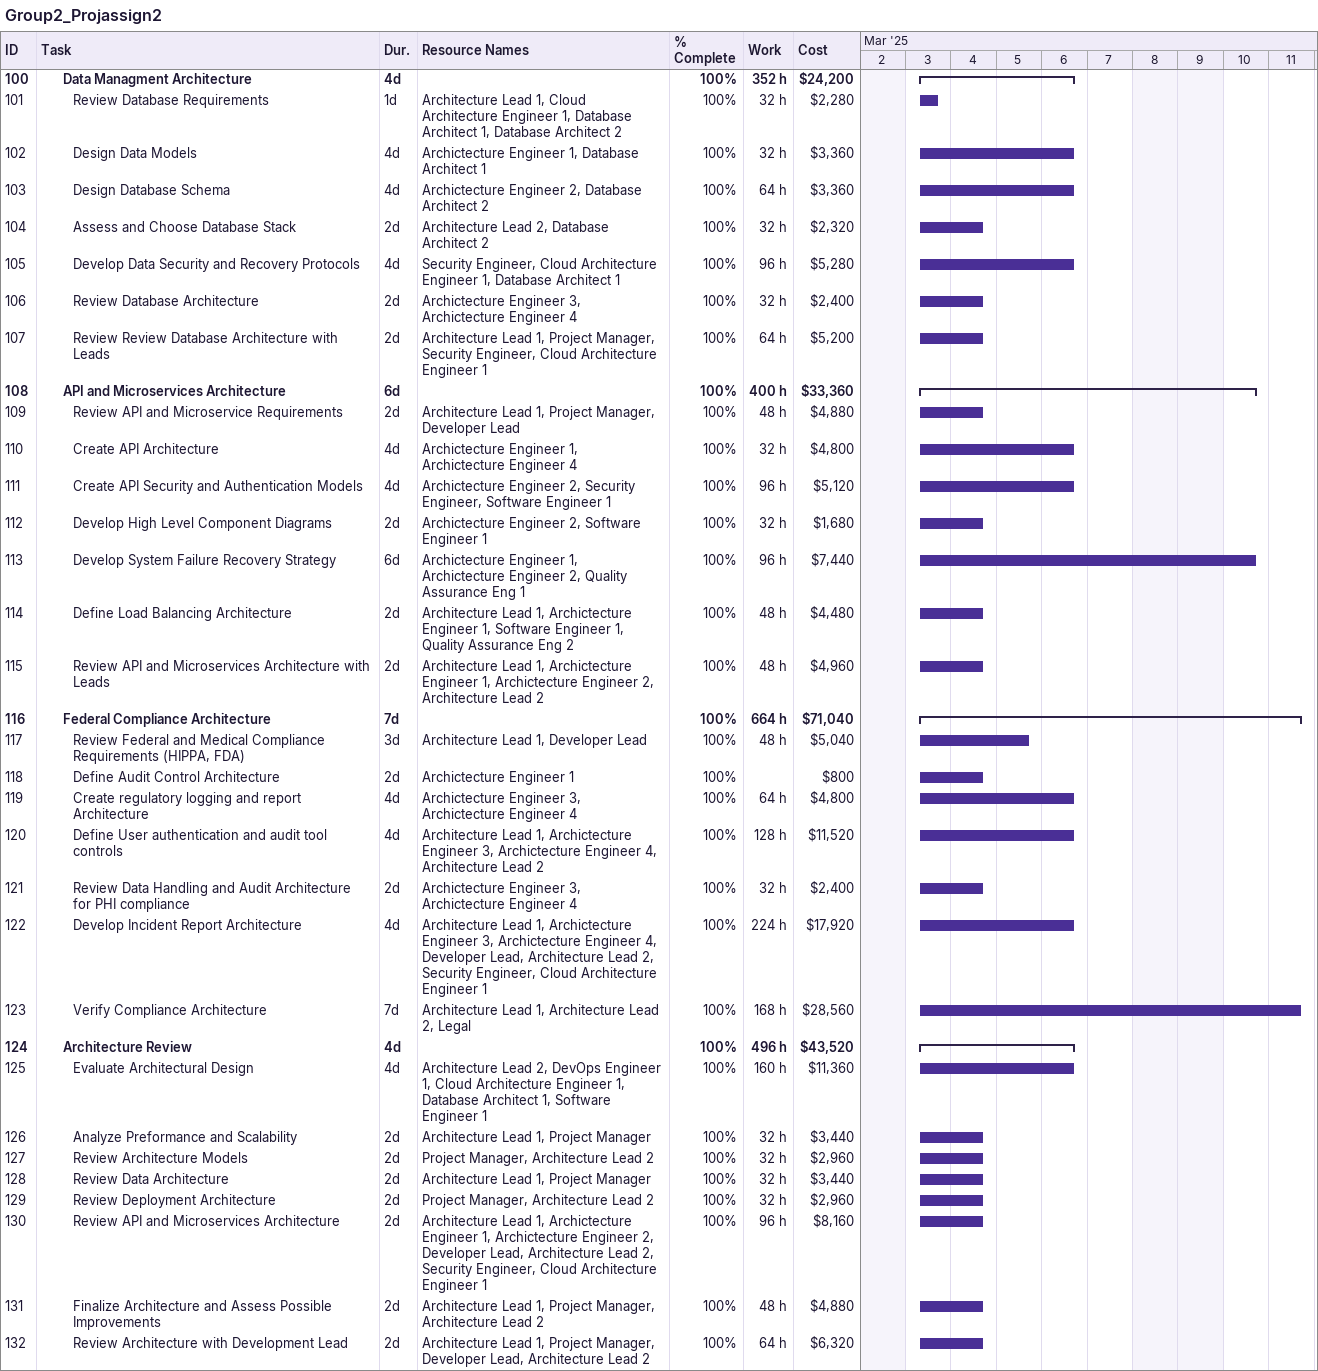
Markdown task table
Group2_Projassign2

| ID | Level | Task | Duration | Start | Finish | Resources | % complete | Work (h) | Cost ($) |
|---|---|---|---|---|---|---|---|---|---|
| 100 | 3 | **Data Managment Architecture** | 4d | 2025-03-03 | 2025-03-06 |  | 100 | 352 | 24200 |
| 101 | 4 | Review Database Requirements | 1d | 2025-03-03 | 2025-03-03 | Architecture Lead 1, Cloud Architecture Engineer 1, Database Architect 1, Database Architect 2 | 100 | 32 | 2280 |
| 102 | 4 | Design Data Models | 4d | 2025-03-03 | 2025-03-06 | Archictecture Engineer 1, Database Architect 1 | 100 | 32 | 3360 |
| 103 | 4 | Design Database Schema | 4d | 2025-03-03 | 2025-03-06 | Archictecture Engineer 2, Database Architect 2 | 100 | 64 | 3360 |
| 104 | 4 | Assess and Choose Database Stack | 2d | 2025-03-03 | 2025-03-04 | Architecture Lead 2, Database Architect 2 | 100 | 32 | 2320 |
| 105 | 4 | Develop Data Security and Recovery Protocols | 4d | 2025-03-03 | 2025-03-06 | Security Engineer, Cloud Architecture Engineer 1, Database Architect 1 | 100 | 96 | 5280 |
| 106 | 4 | Review Database Architecture | 2d | 2025-03-03 | 2025-03-04 | Archictecture Engineer 3, Archictecture Engineer 4 | 100 | 32 | 2400 |
| 107 | 4 | Review Review Database Architecture with Leads | 2d | 2025-03-03 | 2025-03-04 | Architecture Lead 1, Project Manager, Security Engineer, Cloud Architecture Engineer 1 | 100 | 64 | 5200 |
| 108 | 3 | **API and Microservices Architecture** | 6d | 2025-03-03 | 2025-03-10 |  | 100 | 400 | 33360 |
| 109 | 4 | Review API and Microservice Requirements | 2d | 2025-03-03 | 2025-03-04 | Architecture Lead 1, Project Manager, Developer Lead | 100 | 48 | 4880 |
| 110 | 4 | Create API Architecture | 4d | 2025-03-03 | 2025-03-06 | Archictecture Engineer 1, Archictecture Engineer 4 | 100 | 32 | 4800 |
| 111 | 4 | Create API Security and Authentication Models | 4d | 2025-03-03 | 2025-03-06 | Archictecture Engineer 2, Security Engineer, Software Engineer 1 | 100 | 96 | 5120 |
| 112 | 4 | Develop High Level Component Diagrams | 2d | 2025-03-03 | 2025-03-04 | Archictecture Engineer 2, Software Engineer 1 | 100 | 32 | 1680 |
| 113 | 4 | Develop System Failure Recovery Strategy | 6d | 2025-03-03 | 2025-03-10 | Archictecture Engineer 1, Archictecture Engineer 2, Quality Assurance Eng 1 | 100 | 96 | 7440 |
| 114 | 4 | Define Load Balancing Architecture | 2d | 2025-03-03 | 2025-03-04 | Architecture Lead 1, Archictecture Engineer 1, Software Engineer 1, Quality Assurance Eng 2 | 100 | 48 | 4480 |
| 115 | 4 | Review API and Microservices Architecture with Leads | 2d | 2025-03-03 | 2025-03-04 | Architecture Lead 1, Archictecture Engineer 1, Archictecture Engineer 2, Architecture Lead 2 | 100 | 48 | 4960 |
| 116 | 3 | **Federal Compliance Architecture** | 7d | 2025-03-03 | 2025-03-11 |  | 100 | 664 | 71040 |
| 117 | 4 | Review Federal and Medical Compliance Requirements (HIPPA, FDA) | 3d | 2025-03-03 | 2025-03-05 | Architecture Lead 1, Developer Lead | 100 | 48 | 5040 |
| 118 | 4 | Define Audit Control Architecture | 2d | 2025-03-03 | 2025-03-04 | Archictecture Engineer 1 | 100 |  | 800 |
| 119 | 4 | Create regulatory logging and report Architecture | 4d | 2025-03-03 | 2025-03-06 | Archictecture Engineer 3, Archictecture Engineer 4 | 100 | 64 | 4800 |
| 120 | 4 | Define User authentication and audit tool controls | 4d | 2025-03-03 | 2025-03-06 | Architecture Lead 1, Archictecture Engineer 3, Archictecture Engineer 4, Architecture Lead 2 | 100 | 128 | 11520 |
| 121 | 4 | Review Data Handling and Audit Architecture for PHI compliance | 2d | 2025-03-03 | 2025-03-04 | Archictecture Engineer 3, Archictecture Engineer 4 | 100 | 32 | 2400 |
| 122 | 4 | Develop Incident Report Architecture | 4d | 2025-03-03 | 2025-03-06 | Architecture Lead 1, Archictecture Engineer 3, Archictecture Engineer 4, Developer Lead, Architecture Lead 2, Security Engineer, Cloud Architecture Engineer 1 | 100 | 224 | 17920 |
| 123 | 4 | Verify Compliance Architecture | 7d | 2025-03-03 | 2025-03-11 | Architecture Lead 1, Architecture Lead 2, Legal | 100 | 168 | 28560 |
| 124 | 3 | **Architecture Review** | 4d | 2025-03-03 | 2025-03-06 |  | 100 | 496 | 43520 |
| 125 | 4 | Evaluate Architectural Design | 4d | 2025-03-03 | 2025-03-06 | Architecture Lead 2, DevOps Engineer 1, Cloud Architecture Engineer 1, Database Architect 1, Software Engineer 1 | 100 | 160 | 11360 |
| 126 | 4 | Analyze Preformance and Scalability | 2d | 2025-03-03 | 2025-03-04 | Architecture Lead 1, Project Manager | 100 | 32 | 3440 |
| 127 | 4 | Review Architecture Models | 2d | 2025-03-03 | 2025-03-04 | Project Manager, Architecture Lead 2 | 100 | 32 | 2960 |
| 128 | 4 | Review Data Architecture | 2d | 2025-03-03 | 2025-03-04 | Architecture Lead 1, Project Manager | 100 | 32 | 3440 |
| 129 | 4 | Review Deployment Architecture | 2d | 2025-03-03 | 2025-03-04 | Project Manager, Architecture Lead 2 | 100 | 32 | 2960 |
| 130 | 4 | Review API and Microservices Architecture | 2d | 2025-03-03 | 2025-03-04 | Architecture Lead 1, Archictecture Engineer 1, Archictecture Engineer 2, Developer Lead, Architecture Lead 2, Security Engineer, Cloud Architecture Engineer 1 | 100 | 96 | 8160 |
| 131 | 4 | Finalize Architecture and Assess Possible Improvements | 2d | 2025-03-03 | 2025-03-04 | Architecture Lead 1, Project Manager, Architecture Lead 2 | 100 | 48 | 4880 |
| 132 | 4 | Review Architecture with Development Lead | 2d | 2025-03-03 | 2025-03-04 | Architecture Lead 1, Project Manager, Developer Lead, Architecture Lead 2 | 100 | 64 | 6320 |
